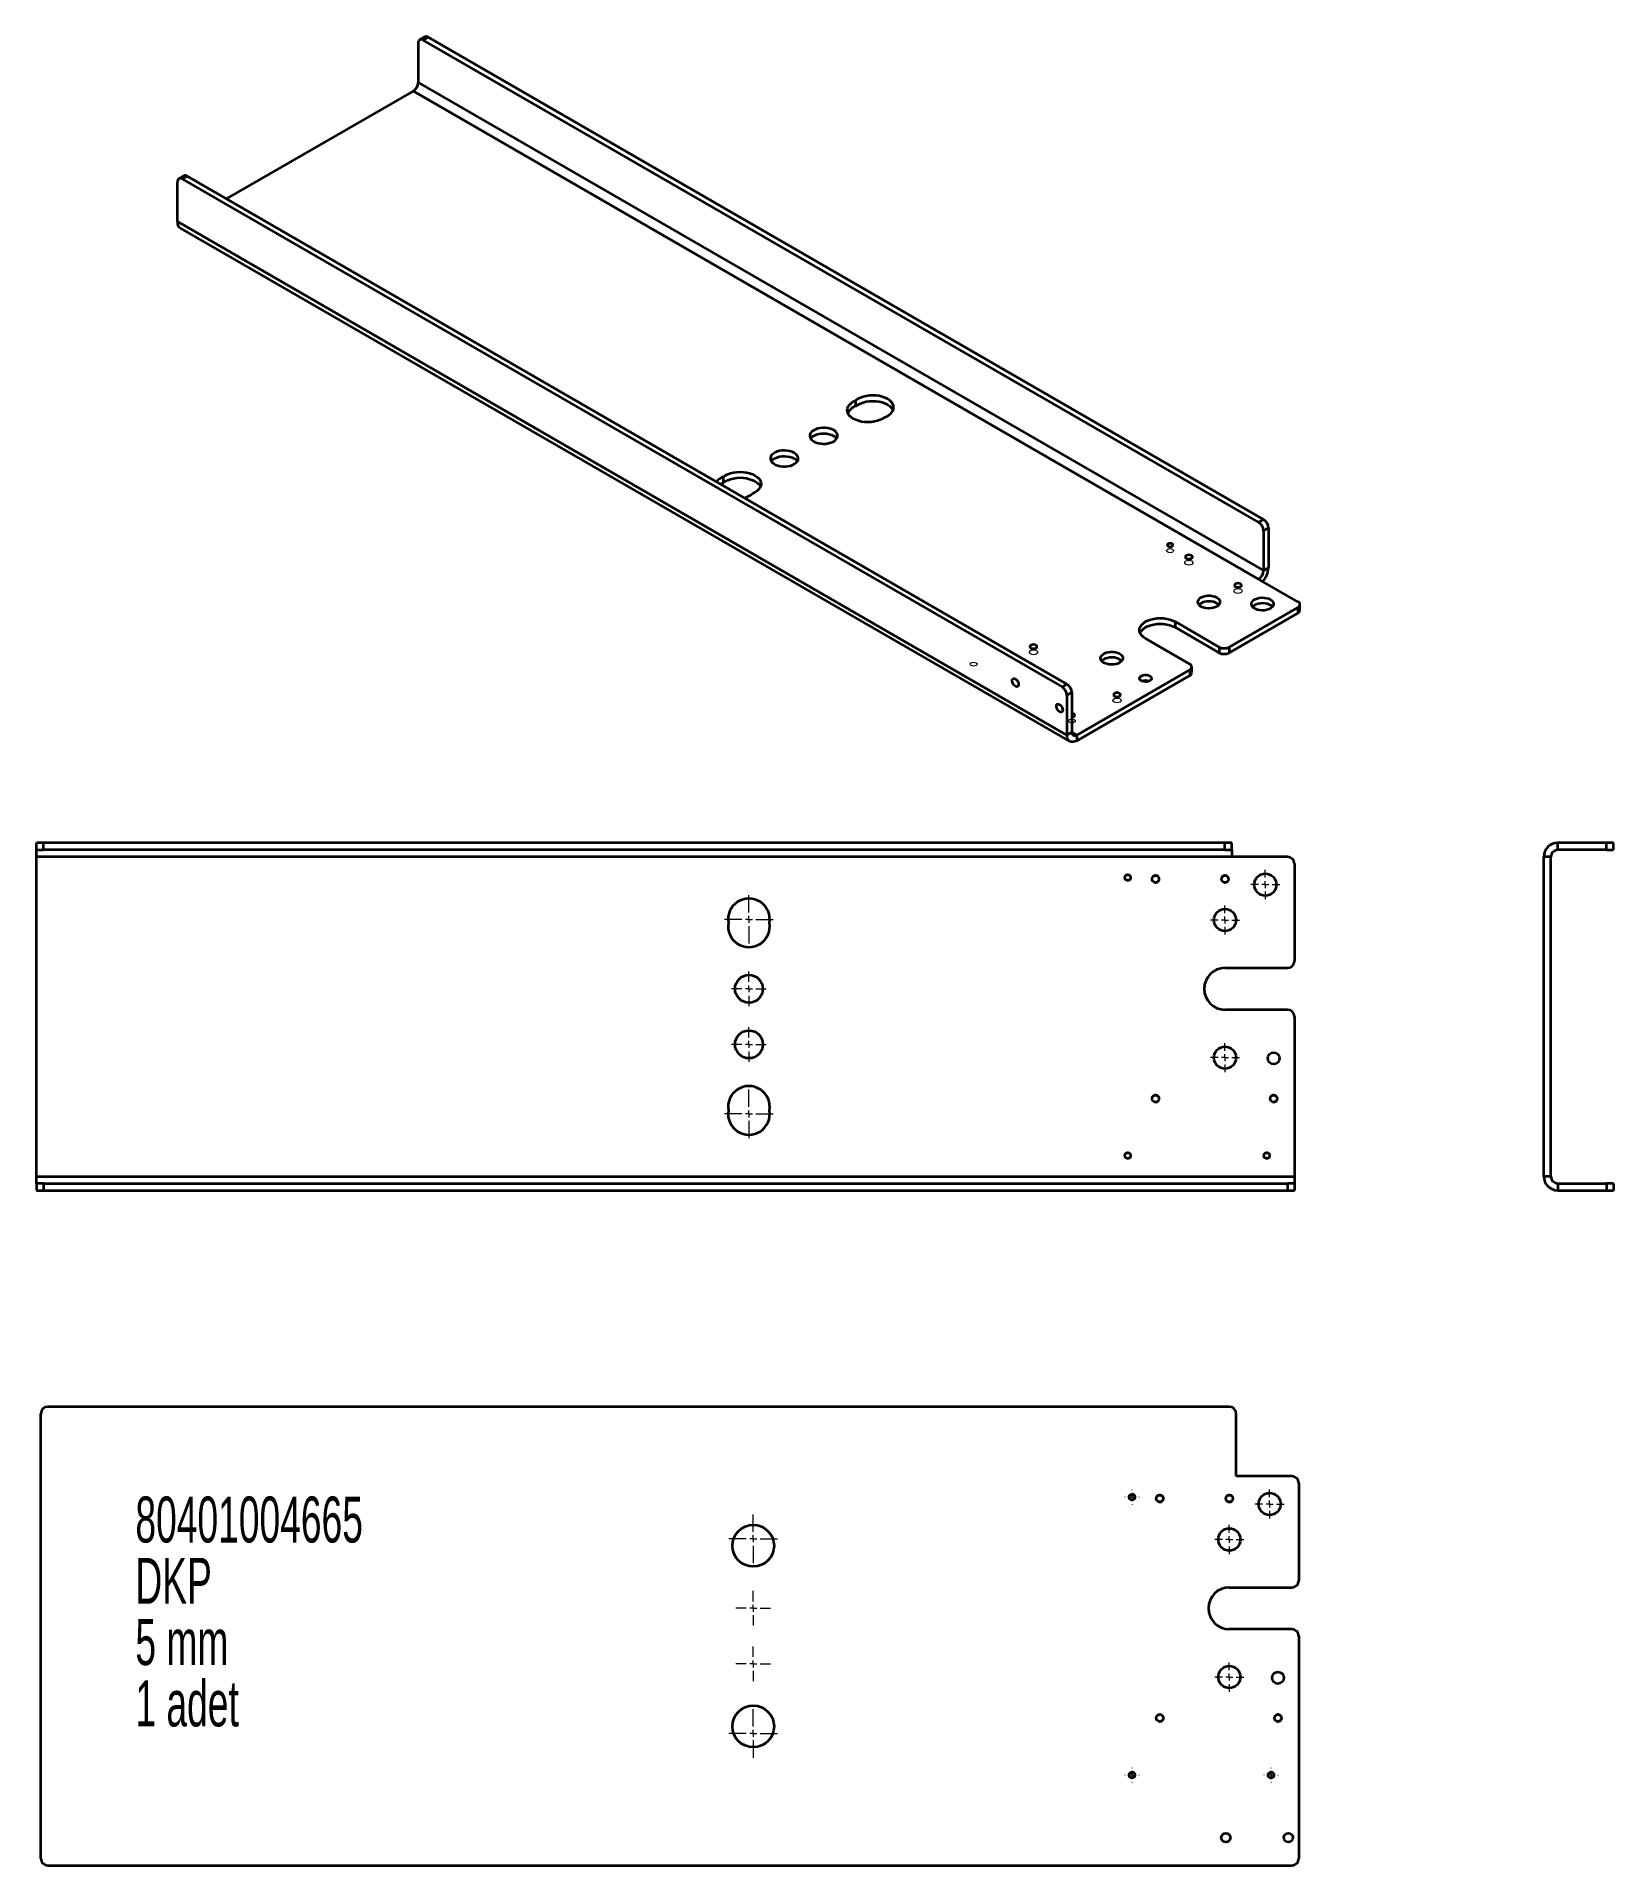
# Model space of a CAD drawing. Header units: millimetres. Extents: x -379 to 755, y -202 to 1114.
import ezdxf

# ---------------------------------------------------------------- set-up
doc = ezdxf.new("R2010")
doc.units = ezdxf.units.MM
doc.styles.add('SLDTEXTSTYLE0', font='TXT', dxfattribs={"width": 0.605})

# ---------------------------------------------------------------- blocks, each defined once
blk = doc.blocks.new('SW_NOTE_0')
at = {"color": 0, "linetype": 'Continuous', "lineweight": 0, "attachment_point": 1, "style": 'SLDTEXTSTYLE0'}
for s, insert, char_height in [('80401004665', (0, 42.6), 33.073), ('DKP', (0, -1.5), 33.07), ('5 mm', (0, -45.6), 33.07), ('1 adet', (0, -89.7), 33.07)]:
    blk.add_mtext(s, dxfattribs=dict(at, insert=insert, char_height=char_height))
blk = doc.blocks.new('SW_CENTERMARKSYMBOL_0')
at = {"color": 0, "linetype": 'Continuous', "lineweight": 18}
for p, q in [((-5, 0), (-10.5, 0)), ((0, 0), (-2.5, 0)), ((0, 5), (0, 10.5)), ((0, 0), (0, 2.5)), ((0, 0), (0, -2.5)), ((0, 0), (2.5, 0)), ((5, 0), (10.5, 0)), ((0, -5), (0, -10.5))]:
    blk.add_line(p, q, dxfattribs=at)
blk = doc.blocks.new('SW_CENTERMARKSYMBOL_1')
at = {"color": 0, "linetype": 'Continuous', "lineweight": 18}
for p, q in [((-5, 0), (-10.5, 0)), ((0, 0), (-2.5, 0)), ((0, 5), (0, 10.5)), ((0, 0), (0, 2.5)), ((0, 0), (0, -2.5)), ((0, 0), (2.5, 0)), ((5, 0), (10.5, 0)), ((0, -5), (0, -10.5))]:
    blk.add_line(p, q, dxfattribs=at)
blk = doc.blocks.new('SW_CENTERMARKSYMBOL_2')
at = {"color": 0, "linetype": 'Continuous', "lineweight": 18}
for p, q in [((-5, 0), (-10.5, 0)), ((0, 0), (-2.5, 0)), ((0, 5), (0, 10.5)), ((0, 0), (0, 2.5)), ((0, 0), (0, -2.5)), ((0, 0), (2.5, 0)), ((5, 0), (10.5, 0)), ((0, -5), (0, -10.5))]:
    blk.add_line(p, q, dxfattribs=at)
blk = doc.blocks.new('SW_CENTERMARKSYMBOL_3')
at = {"color": 0, "linetype": 'Continuous', "lineweight": 18}
for p, q in [((0, 5), (0, 17.5)), ((-5, 0), (-17.5, 0)), ((0, 0), (-2.5, 0)), ((0, 0), (0, 2.5)), ((0, 0), (0, -2.5)), ((0, 0), (2.5, 0)), ((5, 0), (17.5, 0)), ((0, -5), (0, -17.5))]:
    blk.add_line(p, q, dxfattribs=at)
blk = doc.blocks.new('SW_CENTERMARKSYMBOL_4')
at = {"color": 0, "linetype": 'Continuous', "lineweight": 18}
for p, q in [((-5, 0), (-12.5, 0)), ((0, 0), (-2.5, 0)), ((0, 5), (0, 12.5)), ((0, 0), (0, 2.5)), ((0, 0), (0, -2.5)), ((0, 0), (2.5, 0)), ((5, 0), (12.5, 0)), ((0, -5), (0, -12.5))]:
    blk.add_line(p, q, dxfattribs=at)
blk = doc.blocks.new('SW_CENTERMARKSYMBOL_5')
at = {"color": 0, "linetype": 'Continuous', "lineweight": 18}
for p, q in [((-5, 0), (-12.5, 0)), ((0, 0), (-2.5, 0)), ((0, 5), (0, 12.5)), ((0, 0), (0, 2.5)), ((0, 0), (0, -2.5)), ((0, 0), (2.5, 0)), ((5, 0), (12.5, 0)), ((0, -5), (0, -12.5))]:
    blk.add_line(p, q, dxfattribs=at)
blk = doc.blocks.new('SW_CENTERMARKSYMBOL_6')
at = {"color": 0, "linetype": 'Continuous', "lineweight": 18}
for p, q in [((0, 5), (0, 17.5)), ((-5, 0), (-17.5, 0)), ((0, 0), (-2.5, 0)), ((0, 0), (0, 2.5)), ((0, 0), (0, -2.5)), ((0, 0), (2.5, 0)), ((5, 0), (17.5, 0)), ((0, -5), (0, -17.5))]:
    blk.add_line(p, q, dxfattribs=at)
blk = doc.blocks.new('SW_CENTERMARKSYMBOL_7')
at = {"color": 0, "linetype": 'Continuous', "lineweight": 18}
for p, q in [((-5, 0), (-10.5, 0)), ((0, 0), (-2.5, 0)), ((0, 5), (0, 10.5)), ((0, 0), (0, 2.5)), ((0, 0), (0, -2.5)), ((0, 0), (2.5, 0)), ((5, 0), (10.5, 0)), ((0, -5), (0, -10.5))]:
    blk.add_line(p, q, dxfattribs=at)
blk = doc.blocks.new('SW_CENTERMARKSYMBOL_8')
at = {"color": 0, "linetype": 'Continuous', "lineweight": 18}
for p, q in [((-5, 0), (-10.5, 0)), ((0, 0), (-2.5, 0)), ((0, 5), (0, 10.5)), ((0, 0), (0, 2.5)), ((0, 0), (0, -2.5)), ((0, 0), (2.5, 0)), ((5, 0), (10.5, 0)), ((0, -5), (0, -10.5))]:
    blk.add_line(p, q, dxfattribs=at)
blk = doc.blocks.new('SW_CENTERMARKSYMBOL_9')
at = {"color": 0, "linetype": 'Continuous', "lineweight": 18}
for p, q in [((-5, 0), (-10.5, 0)), ((0, 0), (-2.5, 0)), ((0, 5), (0, 10.5)), ((0, 0), (0, 2.5)), ((0, 0), (0, -2.5)), ((0, 0), (2.5, 0)), ((5, 0), (10.5, 0)), ((0, -5), (0, -10.5))]:
    blk.add_line(p, q, dxfattribs=at)
blk = doc.blocks.new('SW_CENTERMARKSYMBOL_10')
at = {"color": 0, "linetype": 'Continuous', "lineweight": 18}
for p, q in [((-5, 0), (-5.25, 0)), ((0, 0), (-2.5, 0)), ((0, 5), (0, 5.25)), ((0, 0), (0, 2.5)), ((0, 0), (0, -2.5)), ((0, 0), (2.5, 0)), ((5, 0), (5.25, 0)), ((0, -5), (0, -5.25))]:
    blk.add_line(p, q, dxfattribs=at)
blk = doc.blocks.new('SW_CENTERMARKSYMBOL_11')
at = {"color": 0, "linetype": 'Continuous', "lineweight": 18}
for p, q in [((-5, 0), (-5.25, 0)), ((0, 0), (-2.5, 0)), ((0, 5), (0, 5.25)), ((0, 0), (0, 2.5)), ((0, 0), (0, -2.5)), ((0, 0), (2.5, 0)), ((5, 0), (5.25, 0)), ((0, -5), (0, -5.25))]:
    blk.add_line(p, q, dxfattribs=at)
blk = doc.blocks.new('SW_CENTERMARKSYMBOL_12')
at = {"color": 0, "linetype": 'Continuous', "lineweight": 18}
for p, q in [((-5, 0), (-5.25, 0)), ((0, 0), (-2.5, 0)), ((0, 5), (0, 5.25)), ((0, 0), (0, 2.5)), ((0, 0), (0, -2.5)), ((0, 0), (2.5, 0)), ((5, 0), (5.25, 0)), ((0, -5), (0, -5.25))]:
    blk.add_line(p, q, dxfattribs=at)
blk = doc.blocks.new('SW_CENTERMARKSYMBOL_13')
at = {"color": 0, "linetype": 'Continuous', "lineweight": 18}
for p, q in [((0, 5), (0, 17.5)), ((-5, 0), (-17.5, 0)), ((0, 0), (-2.5, 0)), ((0, 0), (0, 2.5)), ((0, 0), (0, -2.5)), ((0, 0), (2.5, 0)), ((5, 0), (17.5, 0)), ((0, -5), (0, -17.5))]:
    blk.add_line(p, q, dxfattribs=at)
blk = doc.blocks.new('SW_CENTERMARKSYMBOL_14')
at = {"color": 0, "linetype": 'Continuous', "lineweight": 18}
for p, q in [((-5, 0), (-12.5, 0)), ((0, 0), (-2.5, 0)), ((0, 5), (0, 12.5)), ((0, 0), (0, 2.5)), ((0, 0), (0, -2.5)), ((0, 0), (2.5, 0)), ((5, 0), (12.5, 0)), ((0, -5), (0, -12.5))]:
    blk.add_line(p, q, dxfattribs=at)
blk = doc.blocks.new('SW_CENTERMARKSYMBOL_15')
at = {"color": 0, "linetype": 'Continuous', "lineweight": 18}
for p, q in [((-5, 0), (-12.5, 0)), ((0, 0), (-2.5, 0)), ((0, 5), (0, 12.5)), ((0, 0), (0, 2.5)), ((0, 0), (0, -2.5)), ((0, 0), (2.5, 0)), ((5, 0), (12.5, 0)), ((0, -5), (0, -12.5))]:
    blk.add_line(p, q, dxfattribs=at)
blk = doc.blocks.new('SW_CENTERMARKSYMBOL_16')
at = {"color": 0, "linetype": 'Continuous', "lineweight": 18}
for p, q in [((0, 5), (0, 17.5)), ((-5, 0), (-17.5, 0)), ((0, 0), (-2.5, 0)), ((0, 0), (0, 2.5)), ((0, 0), (0, -2.5)), ((0, 0), (2.5, 0)), ((5, 0), (17.5, 0)), ((0, -5), (0, -17.5))]:
    blk.add_line(p, q, dxfattribs=at)

msp = doc.modelspace()

# ---------------------------------------------------------------- linework, layer by layer
at = {"color": 7, "linetype": 'Continuous', "lineweight": 35}
for p, q in [((-104.4, 1109.7), (-104.4, 1081.1)), ((-99.8, 1114), (-103.4, 1112)), ((-100.9, 1111.7), (-97.3, 1113.8)), ((500.2, 764.8), (-100.9, 1111.7)), ((503.7, 766.8), (-97.3, 1113.8)), ((-104.4, 1081.1), (503.7, 730.1)), ((-242.3, 997.4), (-107.9, 1075)), ((500.2, 723.9), (-107.9, 1075)), ((-273.1, 1014), (-276.6, 1012)), ((-270.6, 1013.8), (-274.1, 1011.7)), ((-270.6, 1013.8), (362.3, 648.4)), ((-277.6, 981.1), (-277.6, 1009.7)), ((-274.1, 1011.7), (358.8, 646.4)), ((-277.6, 981.1), (362.3, 611.7)), ((-275.6, 976.5), (364.4, 607.1)), ((210.4, 848.3), (210.4, 852.4)), ((114.9, 797.3), (114.9, 793.2)), ((500.2, 764.8), (503.7, 766.8)), ((503.7, 758.6), (507.2, 760.7)), ((503.7, 758.6), (503.7, 730.1)), ((507.2, 760.7), (507.2, 732.1)), ((528.5, 707.6), (500.2, 723.9)), ((503.7, 730.1), (507.2, 732.1)), ((528.5, 703.5), (479, 674.9)), ((528.5, 699.4), (479, 670.9)), ((528.5, 703.5), (528.5, 699.4)), ((529.9, 701.5), (529.9, 705.6)), ((440.1, 693.3), (471.9, 674.9)), ((440.1, 693.3), (440.1, 689.2)), ((440.1, 689.2), (471.9, 670.9)), ((450.7, 662.7), (418.9, 681.1)), ((471.9, 674.9), (471.9, 670.9)), ((479, 674.9), (479, 670.9)), ((450.7, 658.6), (369.4, 611.7)), ((450.7, 658.6), (450.7, 654.5)), ((452.1, 656.6), (452.1, 660.7)), ((362.3, 648.4), (358.8, 646.4)), ((450.7, 654.5), (369.4, 607.6)), ((365.8, 642.3), (362.3, 640.3)), ((362.3, 640.3), (362.3, 611.7)), ((365.8, 642.3), (365.8, 613.7)), ((365.8, 613.7), (362.3, 611.7)), ((365.8, 613.7), (369.4, 611.7)), ((369.4, 611.7), (369.4, 607.6)), ((-379, 529.1), (-379, 534.1)), ((-374, 534.1), (-379, 534.1)), ((-379, 529.1), (-374, 529.1)), ((-379, 524.1), (-379, 529.1)), ((-374, 529.1), (-374, 534.1)), ((476, 534.1), (-374, 534.1)), ((476, 529.1), (-374, 529.1)), ((476, 529.1), (476, 534.1)), ((481, 534.1), (476, 534.1)), ((476, 529.1), (481, 529.1)), ((481, 529.1), (481, 534.1)), ((481, 529.1), (481, 524.1)), ((715.4, 529.1), (715.4, 534.1)), ((750.4, 534.1), (715.4, 534.1)), ((750.4, 529.1), (715.4, 529.1)), ((750.4, 529.1), (750.4, 534.1)), ((755.4, 534.1), (750.4, 534.1)), ((750.4, 529.1), (755.4, 529.1)), ((755.4, 529.1), (755.4, 534.1)), ((481, 524.1), (-379, 524.1)), ((-379, 294.1), (-379, 524.1)), ((521, 524.1), (481, 524.1)), ((526, 519.1), (526, 449.1)), ((710.4, 524.1), (705.4, 524.1)), ((705.4, 294.1), (705.4, 524.1)), ((710.4, 294.1), (710.4, 524.1)), ((476, 444.1), (521, 444.1)), ((521, 414.1), (476, 414.1)), ((526, 409.1), (526, 294.1)), ((-379, 294.1), (526, 294.1)), ((-379, 289.1), (-379, 294.1)), ((526, 294.1), (526, 289.1)), ((710.4, 294.1), (705.4, 294.1)), ((-379, 289.1), (-379, 284.1)), ((-374, 289.1), (-379, 289.1)), ((-379, 284.1), (-374, 284.1)), ((-374, 289.1), (-374, 284.1)), ((-374, 289.1), (521, 289.1)), ((-374, 284.1), (521, 284.1)), ((521, 289.1), (521, 284.1)), ((526, 289.1), (521, 289.1)), ((521, 284.1), (526, 284.1)), ((526, 289.1), (526, 284.1)), ((715.4, 289.1), (715.4, 284.1)), ((715.4, 289.1), (750.4, 289.1)), ((715.4, 284.1), (750.4, 284.1)), ((750.4, 289.1), (750.4, 284.1)), ((755.4, 289.1), (750.4, 289.1)), ((750.4, 284.1), (755.4, 284.1)), ((755.4, 289.1), (755.4, 284.1)), ((-375.9, -196.6), (-375.9, 123.4)), ((479.1, 128.4), (-370.9, 128.4)), ((484.1, 78.4), (484.1, 123.4)), ((524.1, 78.4), (484.1, 78.4)), ((529.1, 73.4), (529.1, 3.4)), ((479.1, -1.6), (524.1, -1.6)), ((524.1, -31.6), (479.1, -31.6)), ((529.1, -36.6), (529.1, -196.6)), ((-370.9, -201.6), (524.1, -201.6))]:
    msp.add_line(p, q, dxfattribs=at)
at = {"color": 7, "linetype": 'Continuous', "lineweight": 35, "flags": 128}
for points in [[(231.3, 840.4), (233.1, 841.2), (234.7, 842.3), (235.9, 843.4), (236.9, 844.7), (237.4, 846), (237.6, 847.4), (237.5, 848.7), (236.9, 850.1), (236, 851.3), (234.8, 852.5), (233.2, 853.5), (231.4, 854.4), (229.4, 855.1), (227.2, 855.7), (224.9, 856), (222.6, 856.1), (220.2, 856), (217.9, 855.6), (215.7, 855.1), (213.7, 854.4), (211.9, 853.5), (210.4, 852.4)], [(231.3, 840.4), (229.8, 839.3), (228, 838.4), (226, 837.7), (223.8, 837.2), (221.5, 836.8), (219.2, 836.7), (216.8, 836.8), (214.5, 837.1), (212.3, 837.7), (210.3, 838.4), (208.5, 839.3), (207, 840.3), (205.7, 841.5), (204.8, 842.7), (204.3, 844.1), (204.1, 845.4), (204.3, 846.8), (204.9, 848.1), (205.8, 849.4), (207, 850.5), (208.6, 851.6), (210.4, 852.4)], [(210.4, 848.3), (211.9, 849.4), (213.7, 850.3), (215.7, 851), (217.9, 851.6), (220.2, 851.9), (222.6, 852), (224.9, 851.9), (227.2, 851.6), (229.4, 851.1), (231.4, 850.3), (233.2, 849.5), (234.8, 848.4), (236, 847.2), (236.9, 846), (237.2, 845.4)], [(180.2, 822.9), (181.7, 822.2), (183.3, 821.7), (185.2, 821.4), (187, 821.2), (188.9, 821.3), (190.8, 821.6), (192.5, 822.1), (194, 822.7), (195.3, 823.5), (196.3, 824.5), (196.9, 825.5), (197.3, 826.6), (197.2, 827.7), (196.8, 828.8), (196.1, 829.8), (195, 830.7), (193.6, 831.5), (192.1, 832.1), (190.3, 832.5), (188.5, 832.7), (186.6, 832.8), (184.7, 832.6), (182.9, 832.2), (181.3, 831.6), (179.9, 830.9), (178.7, 830), (177.9, 829), (177.4, 828), (177.3, 826.9), (177.5, 825.8), (178.1, 824.7), (179, 823.8), (180.2, 822.9)], [(166.1, 814.8), (164.6, 815.5), (162.9, 816), (161.1, 816.3), (159.2, 816.4), (157.3, 816.4), (155.5, 816.1), (153.8, 815.6), (152.3, 814.9), (151, 814.1), (150, 813.2), (149.3, 812.2), (149, 811.1), (149.1, 810), (149.5, 808.9), (150.2, 807.9), (151.3, 807), (152.6, 806.2), (154.2, 805.6), (155.9, 805.2), (157.8, 804.9), (159.7, 804.9), (161.6, 805.1), (163.4, 805.5), (165, 806.1), (166.4, 806.8), (167.5, 807.7), (168.4, 808.7), (168.9, 809.7), (169, 810.8), (168.8, 811.9), (168.2, 812.9), (167.3, 813.9), (166.1, 814.8)], [(177.9, 825), (178.3, 825.4), (179.3, 826.4), (180.6, 827.2), (182.1, 827.9), (183.8, 828.3), (185.6, 828.6), (187.5, 828.7), (189.4, 828.6), (191.2, 828.2), (192.9, 827.7), (194.4, 827)], [(149.6, 808.6), (150, 809.1), (151, 810.1), (152.3, 810.9), (153.8, 811.5), (155.5, 812), (157.3, 812.3), (159.2, 812.4), (161.1, 812.2), (162.9, 811.9), (164.6, 811.4), (166.1, 810.7)], [(113, 792.3), (113.1, 792.4), (114.9, 793.2)], [(114.9, 797.3), (116.5, 798.4), (118.3, 799.3), (120.3, 800), (122.4, 800.5), (124.7, 800.9), (127.1, 801), (129.5, 800.9), (131.8, 800.6), (134, 800), (136, 799.3), (137.8, 798.4), (139.3, 797.4), (140.6, 796.2), (141.5, 795), (142, 793.6), (142.2, 792.3), (142, 790.9), (141.4, 789.6), (140.5, 788.3), (139.2, 787.2), (137.7, 786.1), (135.9, 785.2)], [(114.9, 793.2), (116.5, 794.3), (118.3, 795.2), (120.3, 795.9), (122.4, 796.4), (124.7, 796.8), (127.1, 796.9), (129.5, 796.8), (131.8, 796.5), (134, 795.9), (136, 795.2), (137.8, 794.3), (139.3, 793.3), (140.6, 792.1), (141.5, 790.9), (141.8, 790.3)], [(435, 747.6), (435.7, 747.3), (436.5, 747.2), (437.3, 747.3), (438, 747.6), (438.5, 748), (438.6, 748.4), (438.5, 748.9), (438, 749.3), (437.3, 749.5), (436.5, 749.6), (435.7, 749.5), (435, 749.3), (434.6, 748.9), (434.4, 748.4), (434.6, 748), (435, 747.6)], [(448.2, 738.8), (449, 738.5), (450, 738.4), (450.9, 738.5), (451.7, 738.8), (452.3, 739.3), (452.5, 739.9), (452.3, 740.4), (451.7, 740.9), (450.9, 741.2), (450, 741.3), (449, 741.2), (448.2, 740.9), (447.7, 740.4), (447.5, 739.9), (447.7, 739.3), (448.2, 738.8)], [(470.1, 710.7), (471.2, 709.9), (472, 709), (472.4, 708), (472.4, 707), (472.1, 706), (471.4, 705.1), (470.4, 704.3), (469.1, 703.7), (467.6, 703.2), (466, 702.9), (464.2, 702.8), (462.5, 702.9), (460.9, 703.3), (459.5, 703.8), (458.2, 704.5), (457.3, 705.3), (456.7, 706.3), (456.5, 707.3), (456.6, 708.3), (457.1, 709.2), (458, 710.1), (459.1, 710.8), (460.5, 711.4), (462.1, 711.8), (463.8, 712), (465.5, 712), (467.2, 711.7), (468.8, 711.3), (470.1, 710.7)], [(483.6, 718.4), (484.4, 718.1), (485.3, 718), (486.3, 718.1), (487.1, 718.4), (487.6, 718.9), (487.8, 719.4), (487.6, 720), (487.1, 720.5), (486.3, 720.8), (485.3, 720.9), (484.4, 720.8), (483.6, 720.5), (483, 720), (482.8, 719.4), (483, 718.9), (483.6, 718.4)], [(508.7, 709.2), (509.7, 708.5), (510.5, 707.6), (510.9, 706.6), (511, 705.6), (510.6, 704.6), (510, 703.7), (509, 702.9), (507.7, 702.2), (506.2, 701.7), (504.5, 701.4), (502.8, 701.4), (501.1, 701.5), (499.4, 701.8), (498, 702.4), (496.8, 703.1), (495.8, 703.9), (495.2, 704.9), (495, 705.8), (495.1, 706.8), (495.7, 707.8), (496.5, 708.7), (497.7, 709.4), (499.1, 710), (500.7, 710.4), (502.4, 710.6), (504.1, 710.5), (505.8, 710.3), (507.3, 709.9), (508.7, 709.2)], [(471.6, 705.4), (471.6, 705.4), (470.7, 706.2), (469.5, 706.9), (468, 707.5), (466.4, 707.8), (464.7, 707.9), (463, 707.9), (461.3, 707.6), (459.8, 707.1), (458.5, 706.4), (457.5, 705.6), (457.3, 705.4)], [(510.2, 703.9), (510.2, 703.9), (509.2, 704.8), (508, 705.5), (506.6, 706), (504.9, 706.4), (503.2, 706.5), (501.5, 706.4), (499.8, 706.1), (498.3, 705.6), (497, 705), (496, 704.2), (495.8, 703.9)], [(418.9, 681.1), (417.3, 682.1), (416.1, 683.3), (415.2, 684.5), (414.6, 685.8), (414.5, 687.2), (414.6, 688.5), (415.2, 689.9), (416.1, 691.1), (417.3, 692.3), (418.9, 693.3), (420.6, 694.2), (422.7, 694.9), (424.8, 695.4), (427.1, 695.7), (429.5, 695.9), (431.8, 695.7), (434.1, 695.4), (436.3, 694.9), (438.3, 694.2), (440.1, 693.3)], [(414.9, 685.2), (415.2, 685.8), (416.1, 687), (417.3, 688.2), (418.9, 689.2), (420.6, 690.1), (422.7, 690.8), (424.8, 691.3), (427.1, 691.7), (429.5, 691.8), (431.8, 691.7), (434.1, 691.3), (436.3, 690.8), (438.3, 690.1), (440.1, 689.2)], [(336.5, 674.3), (337.3, 674), (338.2, 673.9), (339.2, 674), (340, 674.3), (340.6, 674.8), (340.7, 675.4), (340.6, 675.9), (340, 676.4), (339.2, 676.7), (338.2, 676.8), (337.3, 676.7), (336.5, 676.4), (335.9, 675.9), (335.7, 675.4), (335.9, 674.8), (336.5, 674.3)], [(400.1, 670.3), (401.2, 669.5), (402, 668.6), (402.4, 667.6), (402.4, 666.6), (402.1, 665.6), (401.4, 664.7), (400.4, 663.9), (399.1, 663.2), (397.6, 662.7), (396, 662.5), (394.2, 662.4), (392.5, 662.5), (390.9, 662.9), (389.4, 663.4), (388.2, 664.1), (387.3, 664.9), (386.7, 665.9), (386.5, 666.9), (386.6, 667.9), (387.1, 668.8), (388, 669.7), (389.1, 670.4), (390.5, 671), (392.1, 671.4), (393.8, 671.6), (395.5, 671.6), (397.2, 671.3), (398.8, 670.9), (400.1, 670.3)], [(401.6, 664.9), (401.6, 665), (400.7, 665.8), (399.5, 666.5), (398, 667), (396.4, 667.4), (394.7, 667.5), (393, 667.4), (391.3, 667.1), (389.8, 666.7), (388.5, 666), (387.5, 665.2), (387.3, 664.9)], [(325.2, 652.1), (325.9, 651.5), (326.6, 650.7), (327.1, 649.8), (327.4, 648.8), (327.5, 647.9), (327.3, 647.2), (326.9, 646.7), (326.3, 646.5), (325.5, 646.6), (324.8, 647), (324.1, 647.7), (323.5, 648.6), (323.1, 649.6), (322.9, 650.5), (322.9, 651.4), (323.2, 652), (323.8, 652.3), (324.4, 652.4), (325.2, 652.1)], [(421.9, 654.2), (422.6, 653.6), (423, 653), (423.1, 652.2), (422.8, 651.5), (422.1, 650.9), (421.1, 650.4), (420, 650.1), (418.7, 650), (417.5, 650.2), (416.3, 650.5), (415.4, 651), (414.8, 651.7), (414.6, 652.4), (414.8, 653.1), (415.3, 653.8), (416.1, 654.4), (417.2, 654.7), (418.4, 654.9), (419.6, 654.9), (420.8, 654.7), (421.9, 654.2)], [(357, 633.7), (357.7, 633.1), (358.4, 632.3), (358.9, 631.4), (359.2, 630.4), (359.3, 629.5), (359.1, 628.8), (358.7, 628.3), (358.1, 628.1), (357.4, 628.2), (356.6, 628.7), (355.9, 629.4), (355.3, 630.2), (354.9, 631.2), (354.7, 632.2), (354.8, 633), (355.1, 633.6), (355.6, 634), (356.2, 634), (357, 633.7)], [(396.6, 639.6), (397.4, 639.3), (398.4, 639.2), (399.3, 639.3), (400.1, 639.6), (400.7, 640.1), (400.9, 640.7), (400.7, 641.2), (400.1, 641.7), (399.3, 642), (398.4, 642.1), (397.4, 642), (396.6, 641.7), (396, 641.2), (395.9, 640.7), (396, 640.1), (396.6, 639.6)], [(365.8, 624.8), (366.6, 624.8), (367.3, 625.1), (367.8, 625.5), (367.9, 626), (367.8, 626.4), (367.3, 626.8), (366.6, 627.1), (365.8, 627.2)], [(369.4, 607.6), (368, 607), (366.7, 606.7), (365.4, 606.7), (364.4, 607.1), (363.5, 607.8), (362.8, 608.9), (362.4, 610.2), (362.3, 611.7)]]:
    msp.add_lwpolyline(points, dxfattribs=at)
at = {"color": 7, "linetype": 'Continuous', "lineweight": 18, "flags": 128}
for points in [[(438.3, 745.4), (438.8, 744.9), (439, 744.3), (438.8, 743.8), (438.3, 743.3), (437.5, 743), (436.5, 742.9), (435.6, 743), (434.8, 743.3), (434.2, 743.8), (434, 744.3), (434.2, 744.9), (434.8, 745.4), (435.6, 745.7), (436.5, 745.8), (437.5, 745.7), (438.3, 745.4)], [(452.1, 737), (452.7, 736.4), (453, 735.8), (452.7, 735.1), (452.1, 734.5), (451.1, 734.2), (450, 734), (448.8, 734.2), (447.8, 734.5), (447.2, 735.1), (447, 735.8), (447.2, 736.4), (447.8, 737), (448.8, 737.4), (450, 737.5), (451.1, 737.4), (452.1, 737)], [(487.4, 716.6), (488.1, 716), (488.3, 715.4), (488.1, 714.7), (487.4, 714.1), (486.5, 713.8), (485.3, 713.6), (484.2, 713.8), (483.2, 714.1), (482.6, 714.7), (482.3, 715.4), (482.6, 716), (483.2, 716.6), (484.2, 717), (485.3, 717.1), (486.5, 717), (487.4, 716.6)], [(340.4, 672.5), (341, 671.9), (341.2, 671.3), (341, 670.6), (340.4, 670.1), (339.4, 669.7), (338.2, 669.5), (337.1, 669.7), (336.1, 670.1), (335.5, 670.6), (335.2, 671.3), (335.5, 671.9), (336.1, 672.5), (337.1, 672.9), (338.2, 673), (339.4, 672.9), (340.4, 672.5)], [(296.9, 663.7), (297.4, 663.3), (297.6, 662.7), (297.4, 662.2), (296.9, 661.7), (296.1, 661.4), (295.1, 661.3), (294.2, 661.4), (293.3, 661.7), (292.8, 662.2), (292.6, 662.7), (292.8, 663.3), (293.3, 663.7), (294.2, 664), (295.1, 664.1), (296.1, 664), (296.9, 663.7)], [(400.5, 637.8), (401.1, 637.2), (401.4, 636.6), (401.1, 635.9), (400.5, 635.4), (399.5, 635), (398.4, 634.8), (397.2, 635), (396.2, 635.4), (395.6, 635.9), (395.4, 636.6), (395.6, 637.2), (396.2, 637.8), (397.2, 638.2), (398.4, 638.3), (399.5, 638.2), (400.5, 637.8)], [(367.6, 622.9), (368.1, 622.4), (368.3, 621.9), (368.1, 621.3), (367.6, 620.9), (366.8, 620.5), (365.8, 620.4), (364.9, 620.5), (364.1, 620.9), (363.5, 621.3), (363.3, 621.9), (363.5, 622.4), (364.1, 622.9), (364.9, 623.2), (365.8, 623.3), (366.8, 623.2), (367.6, 622.9)]]:
    msp.add_lwpolyline(points, dxfattribs=at)
at = {"color": 7, "linetype": 'Continuous', "lineweight": 35}
for centre, radius in [((406, 509.1), 2.1), ((426, 508.1), 2.5), ((476, 508.1), 2.5), ((505, 504.1), 8), ((476, 478.6), 8), ((133.5, 429.1), 10), ((133.5, 389.1), 10), ((476, 379.6), 8), ((511, 379.1), 4.25), ((426, 350.1), 2.5), ((511, 350.1), 2.5), ((406, 309.1), 2.1), ((506, 309.1), 2.1), ((508.1, 58.4), 8), ((409.1, 63.4), 2.1), ((429.1, 62.4), 2.5), ((479.1, 62.4), 2.5), ((136.6, 28.4), 15), ((479.1, 32.9), 8), ((479.1, -66.1), 8), ((514.1, -66.6), 4.25), ((136.6, -101.6), 15), ((429.1, -95.6), 2.5), ((514.1, -95.6), 2.5), ((409.1, -136.6), 2.1), ((509.1, -136.6), 2.1), ((476.6, -181.6), 3.25), ((521.6, -181.6), 3.25)]:
    msp.add_circle(centre, radius, dxfattribs=at)
for centre, radius, start, end in [((-102.2, 1110), 2.18, 50.7967, 189.214), ((-98.8, 1111.7), 2.51, 54.3824, 114.3071), ((-112.1, 1081.5), 7.68, 302.6055, 357.3945), ((-272, 1011.7), 2.51, 54.3824, 114.3071), ((-275.5, 1010), 2.18, 50.7967, 189.214), ((-272.9, 980.5), 4.8, 172.7442, 235.9436), ((213.7, 838.6), 10.3, 108.4396, 152.4343), ((191.3, 821.3), 6.4, 34.3738, 62.038), ((163.1, 805), 6.4, 34.3738, 62.038), ((119.1, 786.2), 11.9, 110.1739, 138.7364), ((126, 798.2), 16.3, 284.5751, 307.2378), ((496, 758.3), 7.68, 2.6055, 57.3945), ((499.6, 760.3), 7.68, 2.6055, 57.3945), ((496, 730.4), 7.68, 302.6055, 357.3945), ((491.8, 732.8), 15.5, 316.868, 357.3025), ((527.7, 705.6), 2.18, 290.7834, 69.2166), ((527.4, 701.7), 2.51, 294.3747, 354.3052), ((475.4, 681.8), 7.69, 242.6097, 297.3903), ((449.9, 660.7), 2.18, 290.7834, 69.2166), ((475.4, 677.7), 7.69, 242.6097, 297.3903), ((354.6, 639.9), 7.68, 2.6055, 57.3945), ((358.1, 641.9), 7.68, 2.6055, 57.3945), ((418.9, 644.1), 6.76, 69.597, 110.403), ((449.6, 656.8), 2.51, 294.3747, 354.3052), ((368, 613.4), 2.18, 170.786, 309.2033), ((715.4, 524.1), 10, 90, 180), ((715.4, 524.1), 5, 90, 180), ((521, 519.1), 5, 0, 90), ((133.5, 479.1), 15, 350.4059, 189.5941), ((133.5, 474.1), 15, 170.4059, 9.5941), ((521, 449.1), 5, 270, 360), ((476, 429.1), 15, 90, 270), ((521, 409.1), 5, 360, 90), ((133.5, 344.1), 15, 350.4059, 189.5941), ((133.5, 339.1), 15, 170.4059, 9.5941), ((715.4, 294.1), 10, 180, 270), ((715.4, 294.1), 5, 180, 270), ((-370.9, 123.4), 5, 90, 180), ((479.1, 123.4), 5, 0, 90), ((524.1, 73.4), 5, 0, 90), ((524.1, 3.4), 5, 270, 0), ((479.1, -16.6), 15, 90, 270), ((524.1, -36.6), 5, 0, 90), ((-370.9, -196.6), 5, 180, 270), ((524.1, -196.6), 5, 270, 0)]:
    msp.add_arc(centre, radius, start, end, dxfattribs=at)
at = {"color": 7, "linetype": 'Continuous', "lineweight": 18}
for centre, radius in [((406, 509.1), 2.5), ((426, 508.1), 3), ((476, 508.1), 3), ((426, 350.1), 3), ((511, 350.1), 3), ((406, 309.1), 2.5), ((506, 309.1), 2.5), ((409.1, 63.4), 2.5), ((429.1, 62.4), 3), ((479.1, 62.4), 3), ((429.1, -95.6), 3), ((514.1, -95.6), 3), ((409.1, -136.6), 2.5), ((509.1, -136.6), 2.5)]:
    msp.add_arc(centre, radius, 255, 195, dxfattribs=at)

# ---------------------------------------------------------------- block references
for name, p in [('SW_CENTERMARKSYMBOL_2', (505, 504.1)), ('SW_CENTERMARKSYMBOL_3', (133.5, 479.1)), ('SW_CENTERMARKSYMBOL_1', (476, 478.6)), ('SW_CENTERMARKSYMBOL_4', (133.5, 429.1)), ('SW_CENTERMARKSYMBOL_5', (133.5, 389.1)), ('SW_CENTERMARKSYMBOL_0', (476, 379.6)), ('SW_CENTERMARKSYMBOL_6', (133.5, 339.1)), ('SW_CENTERMARKSYMBOL_10', (409.1, 63.4)), ('SW_CENTERMARKSYMBOL_9', (508.1, 58.4)), ('SW_CENTERMARKSYMBOL_13', (136.6, 33.4)), ('SW_CENTERMARKSYMBOL_7', (479.1, 32.9)), ('SW_CENTERMARKSYMBOL_14', (136.6, -16.6)), ('SW_CENTERMARKSYMBOL_15', (136.6, -56.6)), ('SW_CENTERMARKSYMBOL_8', (479.1, -66.1)), ('SW_CENTERMARKSYMBOL_16', (136.6, -106.6)), ('SW_CENTERMARKSYMBOL_11', (409.1, -136.6)), ('SW_CENTERMARKSYMBOL_12', (509.1, -136.6))]:
    msp.add_blockref(name, p, dxfattribs=at)
at = {"color": 7, "linetype": 'Continuous', "lineweight": 0}
msp.add_blockref('SW_NOTE_0', (-307.9, 21.2), dxfattribs=at)

doc.saveas('drawing.dxf')
